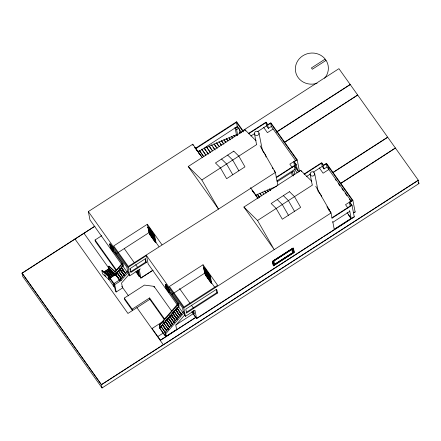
<?xml version="1.0" encoding="UTF-8"?>
<svg xmlns="http://www.w3.org/2000/svg" width="441" height="441" viewBox="0 0 441 441"><rect width="100%" height="100%" fill="white"/><g stroke="black" fill="none" stroke-linecap="round" stroke-linejoin="round"><path stroke-width="0.66" d="M113.69 273.42L109.225 269.412L108.618 266.314L109.015 266.055L115.228 271.634L114.831 271.893L122.102 263.387M108.828 277.317L114.599 273.596L115.669 275.201L115.062 272.097L122.967 263.365L114.892 252.009L114.285 252.401L122.361 263.751L122.846 266.21L121.126 268.172M120.266 269.153L115.548 274.556L119.285 279.809M113.817 285.603L114.561 286.656L114.164 286.909L113.558 283.811L120.299 279.462L127.603 271.116L126.843 267.24L113.524 248.526L114.285 252.401M128.386 272.218L128.871 274.671L121.567 283.017L122.543 287.973L116.176 291.986L114.737 284.654L121.088 280.564L128.386 272.218L127.603 271.116M159.962 327.404L159.466 324.874L177.789 303.926M160.1 327.139L159.725 325.238L178.655 303.904L170.579 292.548L169.972 292.94L178.048 304.29L178.533 306.749L170.893 315.48M165.055 322.156L167.299 319.587M168.197 318.562L169.994 316.506M183.291 311.655L184.073 312.757L184.553 315.21L175.794 325.226L176.643 329.537L166.246 336.24L165.463 335.132L164.962 332.602L183.291 311.655L182.53 307.779L169.212 289.064L169.972 292.94M166.246 336.24L165.75 333.705L184.073 312.757M128.844 274.545L129.742 275.807L140.321 268.878M121.777 264.611L89.997 219.954L88.349 211.559L192.772 144.207L202.221 157.481M325.149 59.1L311.407 67.958L312.322 69.237L326.059 60.378M194.613 147.796L194.872 147.95M195.506 148.264L236.624 121.744L243.272 131.093M195.771 148.639L236.889 122.118M197.623 151.809L199.525 150.579L203.918 156.748M203.213 156.114L199.624 151.065L237.699 126.253M210.622 152.586L206.686 147.051L204.304 148.589L205.881 150.8M209.933 151.963L206.779 147.537L209.161 146.004L212.705 150.982M212.011 150.359L209.255 146.489L211.636 144.951L215.18 149.929M217.259 148.325L214.111 143.904L211.73 145.436L211.636 144.951M237.738 135.415L236.613 129.682L238.625 128.386M216.57 147.702L214.205 144.383L216.586 142.851L219.342 146.721M218.256 145.547L216.68 143.336L219.061 141.798L221.426 145.117M223.901 144.069L221.536 140.751L219.155 142.283L219.061 141.798M223.598 143.998L221.63 141.236L224.011 139.698L225.979 142.465M225.682 142.393L224.105 140.183L226.487 138.645L228.063 140.861M227.369 140.238L226.58 139.13L228.962 137.598L230.538 139.808M232.616 138.204L231.437 136.545L229.061 138.083L230.241 139.742M234.7 136.6L233.912 135.497L231.536 137.03L231.437 136.545M235.323 128.039L235.059 127.664L236.387 134.444L234.011 135.977L233.912 135.497M239.446 132.835L241.183 131.716M242.919 130.597L338.931 68.669L418.283 180.182L418.95 183.572L102.053 387.959L22.7 276.446L22.05 273.139L94.887 226.161M94.865 226.266L22.067 273.222L101.419 384.728L418.316 180.341M260.069 145.75L275.355 172.431L218.527 209.084L188.224 166.505L245.053 129.852L256.089 140.756M248.349 133.551L266.017 122.151L267.814 124.676L270.785 122.758L297.195 159.868L299.478 171.494M248.581 133.81L265.917 122.626L267.709 125.15L268.343 128.381L271.32 126.462L270.686 123.232L267.709 125.15M250.852 135.982L254.799 133.436M257.621 131.616L266.551 125.856L265.917 122.626M116.248 270.735L95.339 241.354L95.069 239.976L101.75 235.67M273.111 128.987L267.422 132.658L263.63 127.333M188.224 166.505L201.84 179.961L256.745 144.549M276.49 131.991L350.171 84.468M276.518 132.157L350.204 84.633M109.71 243.972L110.101 243.719L113.034 247.831L113.784 251.651L113.387 251.905L110.459 247.792L109.71 243.972L112.637 248.085L113.387 251.905M110.459 247.792L110.851 247.539L110.476 245.626M111.005 247.677L110.614 247.93L109.908 244.325L110.3 244.071L111.005 247.677L113.216 250.786M161.952 244.755L147.355 224.237L113.701 245.94L128.298 266.458L218.527 209.084L201.84 179.961M112.637 248.085L113.034 247.831M155.585 242.71L154.251 235.929L153.854 236.183L147.768 227.396L148.567 226.883L154.593 235.345L155.987 242.445L155.585 242.71L149.56 234.243L148.352 228.08M113.585 251.298L113.194 251.552L112.488 247.947L112.879 247.693L113.469 250.697M284.01 142.559L357.69 95.036L284.616 142.349M115.906 253.977L117.019 253.261M118.133 252.539L148.997 232.633L147.355 224.237M147.768 227.396L153.793 235.863L154.962 241.718L150.116 234.91L150.519 234.651L149.251 228.195L150.37 229.767M153.793 235.863L154.593 235.345M114.164 286.909L108.927 279.55L102.483 273.762L101.871 270.664L102.268 270.41L108.718 276.193L114.737 284.654M103.878 271.987L109.076 268.641L110.145 270.239M104.484 271.744L109.098 268.767L109.798 269.749M104.804 272.814L109.996 269.468L111.044 270.939M104.826 272.946L109.996 269.468M105.724 273.64L110.917 270.294L111.612 271.276M105.746 273.773L110.917 270.294M106.645 274.467L111.838 271.121L112.907 272.72L111.838 271.121M106.667 274.6L111.86 271.248M107.565 275.294L112.758 271.943L113.828 273.547L112.758 271.943M107.587 275.421L112.78 272.075M121.258 267.229L123.425 265.691L122.967 263.365M121.788 266.888L122.846 266.21M124.29 275.212L119.776 268.773L121.358 267.748L125.476 273.53M108.486 276.121L113.679 272.77L114.726 274.241M108.508 276.248L113.679 272.77M119.798 268.9L121.358 267.748M108.718 276.193L108.321 276.446L108.927 279.55L109.324 279.291M119.902 269.418L118.337 270.57L119.902 269.418L124.015 275.201M121.369 278.547L116.854 272.108L118.442 271.088L122.929 277.395M109.429 277.075L114.621 273.729M116.876 272.24L118.442 271.088M121.468 279.065L116.981 272.753L115.393 273.778L119.88 280.09M120.178 270.697L121.292 269.98M115.944 273.569L116.981 272.753M109.748 278.144L115.52 274.423L119.632 280.206M110.349 277.902L115.939 274.296L115.68 273.927M121.005 271.711L123.789 269.92M129.742 275.807L128.094 267.411L146.489 255.548L183.781 307.95L185.429 316.346L194.95 310.205L196.598 318.6L322.762 237.225M297.195 159.868L294.224 161.786L296.319 164.73L297.206 169.25M298.634 172.001L294.362 165.992L276.369 177.596L276.171 177.321L295.817 164.647L293.723 161.704L294.356 164.928M296.319 164.73L294.764 165.733L299.037 171.736M130.492 271.882L145.855 261.971L145.227 258.746M146.258 262.533L130.889 272.444L130.128 268.569L145.497 258.658L146.258 262.533L145.855 261.971M277.003 180.827L295.398 168.964M255.499 195.424L257.401 194.194L259.732 197.469M277.18 181.731L294.108 170.816L294.858 174.636M259.44 197.408L257.5 194.679L259.876 193.147L261.822 195.876M263.905 194.277L262.351 192.094L259.975 193.627L261.524 195.81M265.995 192.678L264.826 191.041L262.45 192.579L262.351 192.094M266.088 193.164L264.925 191.526L267.301 189.994L268.47 191.631M268.172 191.57L267.4 190.479L269.776 188.941L270.554 190.032M270.647 190.518L269.875 189.426L272.251 187.888L272.351 188.373L276.728 186.096M243.912 207.044L257.527 220.5L274.214 249.623L243.912 207.044L300.74 170.391L311.776 181.295M135.817 271.606L139.042 276.264L139.45 276.005L138.309 270.195M140.894 277.979L152.966 270.19M136.236 271.435L140.911 278.056L152.983 270.272M304.036 174.09L321.704 162.69L323.501 165.215L326.472 163.297L352.883 200.407L355.159 212.033L354.173 212.672M304.262 174.349L321.599 163.17L323.396 165.689L324.03 168.92L327.002 167.001L326.368 163.776L323.396 165.689M306.539 176.521L310.486 173.975M313.308 172.155L322.233 166.395L321.599 163.17M124.296 298.083L132.179 309.163L132.449 310.536L124.566 299.456L124.296 298.083L144.45 285.09L154.041 286.352L171.665 311.114M329.102 169.333L323.104 173.197L319.317 167.872M257.527 220.5L312.432 185.088M332.955 172.442L387.667 137.157M332.983 172.602L387.694 137.316M165.397 284.511L165.788 284.258L168.716 288.375L169.465 292.19L169.074 292.444L166.147 288.331L165.397 284.511L168.324 288.623L169.074 292.444M132.179 309.163L149.571 297.945L164.515 318.937L166.692 317.531M166.147 288.331L166.538 288.078L165.788 284.258M165.987 284.61L166.692 288.216L166.301 288.469L165.59 284.864M203.042 264.776L169.388 286.485L183.985 307.002L217.639 285.294L203.042 264.776L204.685 273.172L214.943 287.587M149.571 297.945L149.841 299.318L127.94 313.441L74.97 239.005M168.324 288.623L168.716 288.375M203.488 268.216L204.222 267.373L210.247 275.84L211.641 282.94L211.239 283.205L205.214 274.737L203.885 267.957L203.488 268.216L209.508 276.678L209.905 276.424L211.239 283.205M340.116 183.682L395.401 148.027L370.672 164.162M340.143 183.847L369.519 164.901M171.588 294.516L204.685 273.172M205.214 274.737L205.616 274.478M206.173 275.145L211.019 281.953L210.616 282.212L205.771 275.405L206.173 275.145L204.905 268.685L206.399 270.785M210.616 282.212L209.447 276.353L210.247 275.84M178.533 306.749L176.946 307.768L179.112 306.23L178.655 303.904M328.644 209.966L329.036 209.712L327.867 208.069M179.972 315.75L175.457 309.312L177.045 308.287L181.538 314.598M175.485 309.439L177.045 308.287M175.083 310.425L174.024 311.109L175.584 309.957L179.702 315.739M177.056 319.086L172.541 312.647L174.123 311.627L178.241 317.41M172.563 312.779L174.123 311.627M175.595 320.756L171.08 314.317L172.668 313.292L177.155 319.604M171.632 314.108L172.668 313.292M174.134 322.426L169.62 315.988L171.207 314.962L175.32 320.745M169.642 316.114L171.207 314.962M172.674 324.096L168.159 317.658L169.746 316.632L173.886 322.547M168.186 317.785L169.746 316.632M183.781 307.95L331.042 212.97L315.75 186.289M163.628 321.059L152.09 328.501L160.436 340.232M171.323 316.098L172.409 315.392M171.213 325.761L166.698 319.323L168.286 318.303L172.773 324.609M166.726 319.455L168.286 318.303M169.377 326.908L165.265 321.125L166.825 319.973L171.317 326.279M350.044 205.467L349.41 202.243L352.381 200.324L326.368 163.776M165.265 321.125L166.825 319.973M352.883 200.407L349.911 202.325L352.006 205.269L354.283 216.895L351.262 218.841L349.614 210.451M165.364 321.638L163.804 322.79L165.364 321.638L169.482 327.426M166.836 330.772L162.321 324.333L163.903 323.308L168.396 329.62M162.343 324.46L163.903 323.308M161.941 325.447L160.882 326.131L162.448 324.978L166.56 330.761M165.722 334.476L164.664 335.16L159.399 327.669L160.987 326.649L165.474 332.955M159.422 327.801L161.009 326.775M349.41 202.243L351.505 205.186L331.853 217.86L332.056 218.141L352.006 205.269M216.382 289.307L217.016 292.532L186.174 312.421L186.576 312.983L217.413 293.094L216.652 289.219L185.815 309.108L186.576 312.983M192.16 311.39L192.96 312.509L193.356 312.256M332.867 222.27L349.796 211.355M272.367 261.348L293.182 247.925L293.441 248.289L294.257 252.439L273.442 265.862L272.367 261.348L273.442 265.862M272.626 261.711L293.441 248.289M274.148 265.278L273.381 261.359L292.736 248.873L293.502 252.792L274.148 265.278L273.249 261.645M157.591 336.709L163.324 333.005M175.948 324.868L193.158 313.766L195.798 317.421L160.232 340.364L195.787 317.344L196.565 318.435L354.255 216.729M192.331 311.732L193.919 313.964L194.316 313.705L193.715 310.662M353.643 212.827L355.132 211.867M164.664 335.16L165.695 334.35M273.889 264.914L293.243 252.428L292.477 248.509L273.122 260.995L273.381 261.359M273.183 265.499L293.419 252.445M334.239 229.276L351.168 218.356L347.078 212.612M323.92 236.481L334.333 229.761L332.69 221.365M334.901 229.397L350.7 219.205M418.283 180.182L163.346 344.79L136.903 307.636M102.053 387.959L101.402 384.651L163.33 344.708M235.014 127.438L239.028 128.122M108.618 266.314L114.831 271.893M101.871 270.664L108.321 276.446L113.558 283.811M104.368 274.842L105.851 276.176M283.37 195.628L288.392 200.594L294.544 211.333M277.257 199.575L282.279 204.536L288.431 215.28M227.683 155.089L232.705 160.055L238.862 170.794M221.569 159.036L226.591 163.997L232.749 174.735M418.151 182.453L418.95 183.572M327.002 167.001L351.218 201.03L345.524 204.701L347.861 207.981M335.27 179.278L336.059 180.38M338.418 183.699L339.989 185.909M341.957 188.671L343.528 190.881M345.105 193.092L347.067 195.854M349.426 199.172L350.606 200.826M322.233 166.395L324.03 168.92M348.285 214.662L350.893 218.323M270.686 123.232L296.694 159.785L289.836 164.162L292.174 167.442M318.727 191.89L321.346 195.572L321.599 196.884M271.32 126.462L295.531 160.491M326.913 206.691L329.295 210.037M300.74 170.391L301.534 171.505M328.672 209.64L331.042 212.97L332.056 218.141M266.551 125.856L268.343 128.381M297.113 172.855L295.172 170.127L294.362 165.992M262.29 150.304L265.658 155.034L266.044 157.002M272.24 167.734L273.018 168.831M245.053 129.852L245.846 130.966M274.17 170.766L275.355 172.431L277.869 185.248M236.216 122.008L243.272 131.914M237.032 126.143L241.767 132.796M235.279 127.813L236.613 129.682M236.387 134.444L237.186 135.563M220.34 143.942L221.123 145.05M250.516 187.634L258.15 198.483M252.18 190.148L257.77 198.003M252.098 190.446L254.01 193.13M255.157 194.746L256.684 196.895M294.257 252.439L293.535 249.7M293.243 252.428L293.502 252.792M212.915 147.096L214.486 149.306M204.211 148.104L208.543 154.19M206.669 151.908L207.849 153.567M205.991 155.138L201.735 149.157L205.765 155.171M195.964 149.273L197.11 150.888M198.257 152.498L199.784 154.648M207.143 271.832L209.751 275.498M208.604 274.71L209.348 275.757M203.422 267.891L209.447 276.353M216.129 289.252L216.917 290.36M217.016 292.532L217.413 293.094M151.114 230.814L152.608 232.909M153.352 233.956L154.096 235.003M149.968 230.026L151.087 231.597M152.575 233.691L153.325 234.739M150.519 234.651L154.989 240.935M148.997 232.633L154.526 240.395M155.315 241.503L158.865 246.497M179.548 288.563L190.209 303.546M191.394 305.205L193.367 307.978M191.829 311.848L196.598 318.6M166.692 288.216L169.465 292.19M177.464 305.15L148.137 263.939L146.489 255.548M178.247 306.252L182.624 312.399M184.531 315.083L185.429 316.346M176.918 307.642L181.433 314.08M177.073 308.419L181.185 314.201M175.457 309.312L180.325 316.147M179.73 315.866L175.584 309.957M174.002 310.982L178.517 317.415M174.151 311.754L178.269 317.537M172.541 312.647L177.028 318.959M172.69 313.424L176.808 319.207M171.08 314.317L175.568 320.629M124.263 248.586L134.13 262.45M135.707 264.666L137.68 267.439M171.229 315.095L175.347 320.877M169.62 315.988L174.482 322.823M136.423 271.099L137.763 272.985L137.371 270.978M136.219 271.347L138.827 275.013L138.424 275.278L137.537 270.757M168.159 317.658L172.646 323.964M168.313 318.43L172.051 323.688M166.698 319.323L171.191 325.634M88.349 211.559L128.094 267.411M149.841 299.318L164.394 319.758M165.237 320.993L169.73 327.305M165.392 321.77L169.135 327.029M163.776 322.663L168.291 329.102M122.559 265.708L127.311 272.389M162.321 324.333L166.808 330.64M121.231 267.103L125.746 273.541M166.588 330.888L162.448 324.978M121.385 267.874L125.503 273.663M160.86 326.004L165.75 332.966M119.776 268.773L124.638 275.608M159.466 324.874L159.725 325.238M164.962 332.602L165.75 333.705M119.924 269.545L124.042 275.327M159.399 327.669L164.636 335.033M118.315 270.438L122.83 276.876M118.464 271.215L122.207 276.474M95.069 239.976L116.771 270.471M116.854 272.108L121.341 278.42M117.003 272.885L121.121 278.668M114.803 271.733L115.062 272.097M120.299 279.462L121.088 280.564M115.421 273.905L119.908 280.217M114.599 273.596L115.647 275.068M113.701 272.902L114.401 273.883M110.939 270.421L111.964 271.766M110.018 269.594L110.719 270.576M83.988 233.283L109.054 268.503M121.782 286.391L128.546 295.894M116.176 291.986L115.393 290.884L113.954 283.552M22.05 273.139L101.402 384.651M328.165 166.296L328.799 169.526M326.472 163.297L326.726 164.592M314.709 173.743A2.31 2.166 -11.1 0 1 311.374 175.893A2.31 2.166 -11.1 0 1 311.137 172.144A2.31 2.166 -11.1 0 1 314.709 173.743L318.281 191.945M310.106 174.112L312.189 184.735M292.548 171.494L293.419 175.953M291.573 172.437L292.14 175.309M259.021 133.204A2.31 2.166 -11.1 0 1 255.692 135.354A2.31 2.166 -11.1 0 1 255.449 131.605A2.31 2.166 -11.1 0 1 259.021 133.204L262.461 150.734M269.776 188.941L269.875 189.426M267.301 189.994L267.4 190.479M254.418 133.568L256.502 144.179M264.826 191.041L264.925 191.526M257.401 194.194L257.5 194.679M239.16 128.789L240.075 133.452M236.486 122.377L237.297 126.512M226.487 138.645L226.58 139.13M224.011 139.698L224.105 140.183M221.536 140.751L221.63 141.236M216.586 142.851L216.68 143.336M214.111 143.904L214.205 144.383M209.161 146.004L209.255 146.489M206.686 147.051L206.779 147.537M201.25 156.235L194.867 147.266M199.525 150.579L199.624 151.065M192.772 144.207L193.026 145.497M209.166 275.416L209.607 277.648L206.333 273.045L205.892 270.818M204.222 267.373L204.475 268.668M204.503 268.949L205.771 275.405M193.318 310.916L193.919 313.964M192.7 311.203L192.96 312.509M173.23 313.319L173.5 314.692M153.622 235.483L153.953 237.153L150.679 232.556L150.348 230.88M148.975 229.1L150.116 234.91M154.041 286.352L154.218 287.267M160.987 326.649L161.097 327.211M139.262 269.666L140.911 278.056M137.835 270.101L139.042 276.264M129.858 268.657L130.112 269.947M114.892 252.009L115.118 253.173M115.939 274.296L116.066 274.941M324.576 78.255A16.554 15.534 -11.1 0 0 326.72 61.453L324.344 58.113A16.554 15.534 -11.1 0 0 302.763 55.809A16.554 15.534 -11.1 0 0 297.008 75.742A16.554 15.534 -11.1 0 0 317.085 83.255M233.796 151.147L215.456 162.977L220.478 167.938L226.635 178.682L244.97 166.852L238.818 156.108L233.796 151.147M289.483 191.686L271.143 203.516L276.165 208.477L282.323 219.221L300.657 207.391L294.505 196.647L289.483 191.686M168.567 288.232L168.17 288.486L168.881 292.096L169.272 291.843L168.567 288.232M291.771 249.093L273.872 260.637L274.6 264.324L292.493 252.787L291.771 249.093M207.761 275.382L206.421 273.497L206.812 275.509L208.158 277.395L207.761 275.382M209.563 277.913L208.218 276.027L208.615 278.039L209.955 279.925L209.563 277.913M152.106 234.893L150.767 233.002L151.158 235.014L152.503 236.9L152.106 234.893M153.909 237.423L152.564 235.533L152.961 237.545L154.3 239.43L153.909 237.423M168.412 288.094L166.18 284.963L166.847 288.353L169.079 291.49L168.412 288.094M112.725 247.555L110.493 244.419L111.16 247.814L113.392 250.951L112.725 247.555"/></g></svg>
